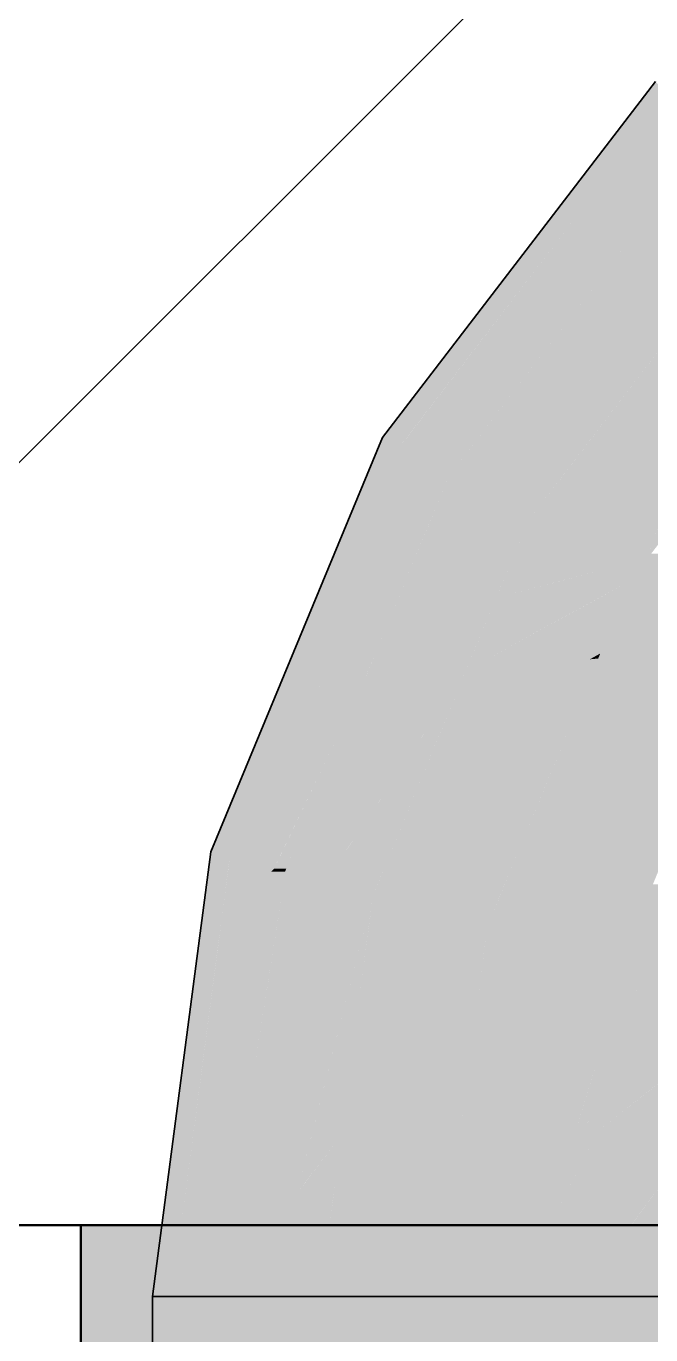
# Model space of a CAD drawing. Extents: x 0 to 756, y -25 to 420.
# Drawn here: x 333.757 to 334.629, y 228.512 to 230.339 of the extents above; entities that cross this region are included whole.
import ezdxf

# ---------------------------------------------------------------- set-up
doc = ezdxf.new("R2010")
doc.units = 0
doc.layers.get('0').update_dxf_attribs({"lineweight": 25})
doc.layers.get('DEFPOINTS').update_dxf_attribs({"lineweight": 25})
doc.layers.add('A_Innenwand', color=7, linetype='Continuous', lineweight=25)
doc.layers.add('WAND_HOLZ_NICHT_TRAGEND', color=7, linetype='Continuous', lineweight=13)
doc.layers.add('L_Fortluft', color=7, linetype='Continuous', lineweight=35, true_color=0x993300)
doc.layers.add('L_Fortluft-Shading', color=7, linetype='Continuous', lineweight=35, true_color=0x993300)

# ---------------------------------------------------------------- blocks, each defined once
blk = doc.blocks.new('Shading-A0T78OOXOY', base_point=(333.9329, 227.0065))
at = {"layer": 'L_Fortluft-Shading', "color": 28, "true_color": 0x561c00}
for points in [[(333.9602, 228.4681), (333.9329, 228.4681), (333.9602, 228.5649)], [(333.9329, 228.4681), (333.9602, 228.5649), (333.9329, 228.5649)]]:
    blk.add_solid(points, dxfattribs=at)
at = {"layer": 'L_Fortluft-Shading', "color": 26, "true_color": 0x692300}
for points in [[(333.9653, 228.472), (333.9602, 228.472), (334.0241, 228.5649)], [(333.9602, 228.472), (334.0241, 228.5649), (333.9602, 228.5649)], [(334.0401, 228.5296), (334.0017, 228.5296), (334.0401, 228.5649)], [(334.0017, 228.5296), (334.0401, 228.5649), (334.0241, 228.5649)], [(334.0401, 228.4681), (333.9602, 228.4681), (334.0401, 228.5296)], [(333.9653, 228.472), (334.0401, 228.5296), (334.0017, 228.5296)]]:
    blk.add_solid(points, dxfattribs=at)
at = {"layer": 'L_Fortluft-Shading', "color": 26, "true_color": 0x7a2800}
for points in [[(334.0401, 228.5296), (334.0981, 228.5649), (334.0401, 228.5649)], [(334.0401, 228.5296), (334.1672, 228.5649), (334.0981, 228.5649)], [(334.1643, 228.5296), (334.0401, 228.5296), (334.1672, 228.5649)], [(334.1672, 228.1424), (334.1319, 228.1424), (334.1672, 228.5649)], [(334.124, 228.0473), (334.0401, 228.0473), (334.1643, 228.5296)], [(334.0401, 228.0473), (334.1643, 228.5296), (334.0401, 228.5296)]]:
    blk.add_solid(points, dxfattribs=at)
at = {"layer": 'L_Fortluft-Shading', "color": 26, "true_color": 0x882d00}
for points in [[(334.2202, 228.4274), (334.3329, 228.5649), (334.1672, 228.5649)], [(334.2651, 228.3108), (334.1672, 228.3108), (334.1672, 228.5649)], [(334.3329, 228.4274), (334.2202, 228.4274), (334.3329, 228.5649)]]:
    blk.add_solid(points, dxfattribs=at)
at = {"layer": 'L_Fortluft-Shading', "color": 24, "true_color": 0x923000}
for points in [[(334.3329, 228.4274), (334.4361, 228.5649), (334.3329, 228.5649)], [(334.5259, 228.5006), (334.3879, 228.5006), (334.5259, 228.5649)], [(334.3879, 228.5006), (334.5259, 228.5649), (334.4361, 228.5649)]]:
    blk.add_solid(points, dxfattribs=at)
at = {"layer": 'L_Fortluft-Shading', "color": 24, "true_color": 0x973200}
for points in [[(334.5259, 228.5006), (334.5977, 228.5649), (334.5259, 228.5649)], [(334.5803, 228.5006), (334.5259, 228.5006), (334.5977, 228.5649)], [(334.5862, 228.3768), (334.5468, 228.3768), (334.6718, 228.5649)], [(334.5468, 228.3768), (334.6718, 228.5649), (334.5977, 228.5649)], [(334.5862, 228.3768), (334.7329, 228.5649), (334.6718, 228.5649)]]:
    blk.add_solid(points, dxfattribs=at)
blk = doc.blocks.new('Shading-A0T78OP1OY', base_point=(334.6686, 229.7224))
at = {"layer": 'L_Fortluft-Shading', "color": 28, "true_color": 0x561c00}
for points in [[(334.6552, 230.2427), (334.6211, 230.2427), (334.6359, 230.262)], [(334.2885, 229.765), (334.2545, 229.765), (334.6552, 230.2427)], [(334.2545, 229.765), (334.6552, 230.2427), (334.6211, 230.2427)], [(334.2781, 229.7513), (334.2488, 229.7513), (334.2545, 229.765)], [(334.2781, 229.7513), (334.2885, 229.765), (334.2545, 229.765)], [(334.1293, 229.3922), (334.1001, 229.3922), (334.2781, 229.7513)], [(334.1001, 229.3922), (334.2781, 229.7513), (334.2488, 229.7513)], [(334.0888, 229.3649), (334.1293, 229.3922), (334.1001, 229.3922)], [(334.118, 229.3649), (334.0888, 229.3649), (334.1293, 229.3922)], [(334.044, 229.1861), (334.0147, 229.1861), (334.118, 229.3649)], [(334.0147, 229.1861), (334.118, 229.3649), (334.0888, 229.3649)], [(334.041, 229.1791), (334.0138, 229.1791), (334.0147, 229.1861)], [(334.041, 229.1791), (334.044, 229.1861), (334.0147, 229.1861)], [(334.0292, 229.0889), (334.0019, 229.0889), (334.041, 229.1791)], [(334.0019, 229.0889), (334.041, 229.1791), (334.0138, 229.1791)], [(333.9978, 229.0575), (334.0292, 229.0889), (334.0019, 229.0889)], [(333.9978, 229.0575), (334.025, 229.0575), (334.0292, 229.0889)], [(333.9329, 228.5649), (333.9602, 228.5649), (333.9978, 229.0575)], [(333.9602, 228.5649), (333.9978, 229.0575), (334.025, 229.0575)]]:
    blk.add_solid(points, dxfattribs=at)
at = {"layer": 'L_Fortluft-Shading', "color": 26, "true_color": 0x692300}
for points in [[(334.7117, 230.1862), (334.6118, 230.1862), (334.6552, 230.2427)], [(334.3779, 229.7513), (334.2781, 229.7513), (334.7117, 230.1862)], [(334.2781, 229.7513), (334.7117, 230.1862), (334.6118, 230.1862)], [(334.3473, 229.7114), (334.2615, 229.7114), (334.2781, 229.7513)], [(334.3473, 229.7114), (334.3779, 229.7513), (334.2781, 229.7513)], [(334.2482, 229.4721), (334.1624, 229.4721), (334.3473, 229.7114)], [(334.1624, 229.4721), (334.3473, 229.7114), (334.2615, 229.7114)], [(334.1293, 229.3922), (334.2482, 229.4721), (334.1624, 229.4721)], [(334.2256, 229.4176), (334.1671, 229.4176), (334.2482, 229.4721)], [(334.128, 229.1818), (334.1121, 229.1818), (334.2256, 229.4176)], [(334.1293, 229.3922), (334.2256, 229.4176), (334.1671, 229.4176)], [(334.2134, 229.3922), (334.1293, 229.3922), (334.2256, 229.4176)], [(334.1107, 229.1791), (334.041, 229.1791), (334.2134, 229.3922)], [(334.041, 229.1791), (334.2134, 229.3922), (334.1293, 229.3922)], [(334.1028, 229.1625), (334.0389, 229.1625), (334.041, 229.1791)], [(334.1028, 229.1625), (334.1107, 229.1791), (334.041, 229.1791)], [(334.1028, 229.1625), (334.128, 229.1818), (334.1121, 229.1818)], [(334.1199, 229.1625), (334.1028, 229.1625), (334.128, 229.1818)], [(334.0292, 229.0889), (334.1028, 229.1625), (334.0389, 229.1625)], [(334.1139, 229.1255), (334.0657, 229.1255), (334.1182, 229.1584)], [(334.0657, 229.1255), (334.1182, 229.1584), (334.0986, 229.1584)], [(334.1182, 229.1584), (334.0986, 229.1584), (334.1028, 229.1625)], [(334.1182, 229.1584), (334.1199, 229.1625), (334.1028, 229.1625)], [(334.0434, 228.5901), (334.0281, 228.5901), (334.1139, 229.1255)], [(334.0292, 229.0889), (334.1139, 229.1255), (334.0657, 229.1255)], [(334.0292, 229.0889), (334.108, 229.0889), (334.1139, 229.1255)], [(333.9602, 228.5649), (334.0241, 228.5649), (334.0292, 229.0889)], [(334.0241, 228.5649), (334.0292, 229.0889), (334.108, 229.0889)], [(334.0241, 228.5649), (334.0434, 228.5901), (334.0281, 228.5901)], [(334.0241, 228.5649), (334.0401, 228.5649), (334.0434, 228.5901)]]:
    blk.add_solid(points, dxfattribs=at)
at = {"layer": 'L_Fortluft-Shading', "color": 26, "true_color": 0x7a2800}
for points in [[(334.5062, 229.7114), (334.3473, 229.7114), (334.8016, 230.0963)], [(334.3473, 229.7114), (334.8016, 230.0963), (334.6427, 230.0963)], [(334.4574, 229.6478), (334.321, 229.6478), (334.3473, 229.7114)], [(334.4574, 229.6478), (334.5062, 229.7114), (334.3473, 229.7114)], [(334.4373, 229.5993), (334.3009, 229.5993), (334.4574, 229.6478)], [(334.3009, 229.5993), (334.4574, 229.6478), (334.321, 229.6478)], [(334.2482, 229.4721), (334.4373, 229.5993), (334.3009, 229.5993)], [(334.3476, 229.5135), (334.3097, 229.5135), (334.4373, 229.5993)], [(334.4131, 229.5408), (334.3761, 229.5408), (334.4373, 229.5993)], [(334.3846, 229.4721), (334.2482, 229.4721), (334.4131, 229.5408)], [(334.3476, 229.5135), (334.4131, 229.5408), (334.3761, 229.5408)], [(334.2482, 229.4721), (334.3476, 229.5135), (334.3097, 229.5135)], [(334.3711, 229.4394), (334.2347, 229.4394), (334.3846, 229.4721)], [(334.2347, 229.4394), (334.3846, 229.4721), (334.2482, 229.4721)], [(334.2256, 229.4176), (334.3711, 229.4394), (334.2347, 229.4394)], [(334.3566, 229.4176), (334.2256, 229.4176), (334.3711, 229.4394)], [(334.3023, 229.2734), (334.2607, 229.2734), (334.3711, 229.4394)], [(334.2384, 229.2399), (334.152, 229.2399), (334.3566, 229.4176)], [(334.152, 229.2399), (334.3566, 229.4176), (334.2256, 229.4176)], [(334.2384, 229.2399), (334.3023, 229.2734), (334.2607, 229.2734)], [(334.2884, 229.2399), (334.2384, 229.2399), (334.3023, 229.2734)], [(334.128, 229.1818), (334.2384, 229.2399), (334.152, 229.2399)], [(334.1998, 229.1818), (334.128, 229.1818), (334.2384, 229.2399)], [(334.2579, 229.1662), (334.1895, 229.1662), (334.2884, 229.2399)], [(334.1895, 229.1662), (334.2884, 229.2399), (334.2384, 229.2399)], [(334.1842, 229.1584), (334.1182, 229.1584), (334.1998, 229.1818)], [(334.1182, 229.1584), (334.1998, 229.1818), (334.128, 229.1818)], [(334.1743, 229.1434), (334.1162, 229.1434), (334.1182, 229.1584)], [(334.1743, 229.1434), (334.1842, 229.1584), (334.1182, 229.1584)], [(334.1743, 229.1434), (334.2579, 229.1662), (334.1895, 229.1662)], [(334.2484, 229.1434), (334.1743, 229.1434), (334.2579, 229.1662)], [(334.1139, 229.1255), (334.1743, 229.1434), (334.1162, 229.1434)], [(334.1139, 229.1255), (334.241, 229.1255), (334.1743, 229.1434)], [(334.241, 229.1255), (334.2484, 229.1434), (334.1743, 229.1434)], [(334.1349, 228.7094), (334.0591, 228.7094), (334.241, 229.1255)], [(334.0591, 228.7094), (334.241, 229.1255), (334.1139, 229.1255)], [(334.1969, 228.7901), (334.1555, 228.7901), (334.241, 229.1255)], [(334.1349, 228.7094), (334.1969, 228.7901), (334.1555, 228.7901)], [(334.1881, 228.7237), (334.146, 228.7237), (334.1969, 228.7901)], [(334.1803, 228.6639), (334.1233, 228.6639), (334.1881, 228.7237)], [(334.1726, 228.7094), (334.1349, 228.7094), (334.1881, 228.7237)], [(334.1349, 228.7094), (334.1881, 228.7237), (334.146, 228.7237)], [(334.0434, 228.5901), (334.1349, 228.7094), (334.0591, 228.7094)], [(334.1233, 228.6639), (334.1, 228.6639), (334.1349, 228.7094)], [(334.1233, 228.6639), (334.1726, 228.7094), (334.1349, 228.7094)], [(334.0434, 228.5901), (334.1233, 228.6639), (334.1, 228.6639)], [(334.0434, 228.5901), (334.1045, 228.5901), (334.1233, 228.6639)], [(334.173, 228.6087), (334.1093, 228.6087), (334.1803, 228.6639)], [(334.1093, 228.6087), (334.1803, 228.6639), (334.1233, 228.6639)], [(334.0981, 228.5649), (334.173, 228.6087), (334.1093, 228.6087)], [(334.0981, 228.5649), (334.1672, 228.5649), (334.173, 228.6087)], [(334.0401, 228.5649), (334.0981, 228.5649), (334.0434, 228.5901)], [(334.0981, 228.5649), (334.0434, 228.5901), (334.1045, 228.5901)]]:
    blk.add_solid(points, dxfattribs=at)
at = {"layer": 'L_Fortluft-Shading', "color": 26, "true_color": 0x882d00}
for points in [[(334.6686, 229.7224), (334.5147, 229.7224), (334.8016, 230.0963)], [(334.5181, 229.6478), (334.4574, 229.6478), (334.6686, 229.7224)], [(334.4574, 229.6478), (334.6686, 229.7224), (334.5147, 229.7224)], [(334.6606, 229.6999), (334.6232, 229.6999), (334.6686, 229.7224)], [(334.5621, 229.6316), (334.4854, 229.6316), (334.6606, 229.6999)], [(334.4854, 229.6316), (334.6606, 229.6999), (334.6232, 229.6999)], [(334.6277, 229.6075), (334.5273, 229.6075), (334.6606, 229.6999)], [(334.6227, 229.5934), (334.7045, 229.6999), (334.6606, 229.6999)], [(334.4854, 229.6316), (334.4507, 229.6316), (334.4574, 229.6478)], [(334.4854, 229.6316), (334.5181, 229.6478), (334.4574, 229.6478)], [(334.4373, 229.5993), (334.4854, 229.6316), (334.4507, 229.6316)], [(334.5273, 229.6075), (334.4495, 229.6075), (334.4854, 229.6316)], [(334.5273, 229.6075), (334.5621, 229.6316), (334.4854, 229.6316)], [(334.4373, 229.5993), (334.5273, 229.6075), (334.4495, 229.6075)], [(334.5191, 229.5993), (334.4373, 229.5993), (334.5273, 229.6075)], [(334.5707, 229.5824), (334.5023, 229.5824), (334.5273, 229.6075)], [(334.5516, 229.5934), (334.6277, 229.6075), (334.5273, 229.6075)], [(334.6227, 229.5934), (334.5516, 229.5934), (334.6277, 229.6075)], [(334.478, 229.5579), (334.4202, 229.5579), (334.5191, 229.5993)], [(334.4202, 229.5579), (334.5191, 229.5993), (334.4373, 229.5993)], [(334.5707, 229.5824), (334.6227, 229.5934), (334.5516, 229.5934)], [(334.6143, 229.5824), (334.5707, 229.5824), (334.6227, 229.5934)], [(334.478, 229.5579), (334.5707, 229.5824), (334.5023, 229.5824)], [(334.6009, 229.5649), (334.5047, 229.5649), (334.5707, 229.5824)], [(334.6009, 229.5649), (334.6143, 229.5824), (334.5707, 229.5824)], [(334.5566, 229.5408), (334.4131, 229.5408), (334.6009, 229.5649)], [(334.4131, 229.5408), (334.6009, 229.5649), (334.5047, 229.5649)], [(334.4131, 229.5408), (334.478, 229.5579), (334.4202, 229.5579)], [(334.5587, 229.4632), (334.4147, 229.4632), (334.6009, 229.5649)], [(334.3711, 229.4394), (334.5566, 229.5408), (334.4131, 229.5408)], [(334.5441, 229.4551), (334.3998, 229.4551), (334.5587, 229.4632)], [(334.3998, 229.4551), (334.5587, 229.4632), (334.4147, 229.4632)], [(334.5558, 229.4562), (334.546, 229.4562), (334.5587, 229.4632)], [(334.5489, 229.4394), (334.3711, 229.4394), (334.5558, 229.4562)], [(334.3711, 229.4394), (334.5441, 229.4551), (334.3998, 229.4551)], [(334.5441, 229.4551), (334.5558, 229.4562), (334.546, 229.4562)], [(334.5135, 229.3539), (334.3357, 229.3539), (334.5489, 229.4394)], [(334.3357, 229.3539), (334.5489, 229.4394), (334.3711, 229.4394)], [(334.3023, 229.2734), (334.5135, 229.3539), (334.3357, 229.3539)], [(334.4801, 229.2734), (334.3023, 229.2734), (334.5135, 229.3539)], [(334.4533, 229.2087), (334.2755, 229.2087), (334.4801, 229.2734)], [(334.2755, 229.2087), (334.4801, 229.2734), (334.3023, 229.2734)], [(334.2579, 229.1662), (334.4533, 229.2087), (334.2755, 229.2087)], [(334.4357, 229.1662), (334.2579, 229.1662), (334.4533, 229.2087)], [(334.4188, 229.1255), (334.241, 229.1255), (334.4357, 229.1662)], [(334.241, 229.1255), (334.4357, 229.1662), (334.2579, 229.1662)], [(334.4011, 229.0826), (334.2354, 229.0826), (334.241, 229.1255)], [(334.4011, 229.0826), (334.4188, 229.1255), (334.241, 229.1255)], [(334.3867, 228.9734), (334.221, 228.9734), (334.4011, 229.0826)], [(334.221, 228.9734), (334.4011, 229.0826), (334.2354, 229.0826)], [(334.1969, 228.7901), (334.3867, 228.9734), (334.221, 228.9734)], [(334.3712, 228.8561), (334.2652, 228.8561), (334.3867, 228.9734)], [(334.3538, 228.7237), (334.1881, 228.7237), (334.3712, 228.8561)], [(334.28, 228.7901), (334.1969, 228.7901), (334.3712, 228.8561)], [(334.1969, 228.7901), (334.3712, 228.8561), (334.2652, 228.8561)], [(334.1881, 228.7237), (334.28, 228.7901), (334.1969, 228.7901)], [(334.3507, 228.7003), (334.1851, 228.7003), (334.3538, 228.7237)], [(334.1851, 228.7003), (334.3538, 228.7237), (334.1881, 228.7237)], [(334.173, 228.6087), (334.3507, 228.7003), (334.1851, 228.7003)], [(334.173, 228.6087), (334.3387, 228.6087), (334.3507, 228.7003)], [(334.1672, 228.5649), (334.3329, 228.5649), (334.173, 228.6087)], [(334.3329, 228.5649), (334.173, 228.6087), (334.3387, 228.6087)]]:
    blk.add_solid(points, dxfattribs=at)
at = {"layer": 'L_Fortluft-Shading', "color": 24, "true_color": 0x933100}
for points in [[(334.831, 229.5934), (334.6227, 229.5934), (334.8893, 229.6265)], [(334.781, 229.5649), (334.6009, 229.5649), (334.831, 229.5934)], [(334.6009, 229.5649), (334.831, 229.5934), (334.6227, 229.5934)], [(334.6227, 229.5934), (334.696, 229.6025), (334.6297, 229.6025)], [(334.6902, 229.5134), (334.5795, 229.5134), (334.6009, 229.5649)], [(334.6902, 229.5134), (334.781, 229.5649), (334.6009, 229.5649)], [(334.5587, 229.4632), (334.6902, 229.5134), (334.5795, 229.5134)], [(334.768, 229.4685), (334.5725, 229.4685), (334.6902, 229.5134)], [(334.5558, 229.4562), (334.7672, 229.4667), (334.737, 229.4667)], [(334.7629, 229.4562), (334.5558, 229.4562), (334.7672, 229.4667)], [(334.5558, 229.4562), (334.6778, 229.4632), (334.5587, 229.4632)], [(334.6778, 229.4632), (334.5587, 229.4632), (334.768, 229.4685)], [(334.5587, 229.4632), (334.768, 229.4685), (334.5725, 229.4685)], [(334.7469, 229.4177), (334.5399, 229.4177), (334.7629, 229.4562)], [(334.5399, 229.4177), (334.7629, 229.4562), (334.5558, 229.4562)], [(334.5135, 229.3539), (334.7469, 229.4177), (334.5399, 229.4177)], [(334.7205, 229.3539), (334.5135, 229.3539), (334.7469, 229.4177)], [(334.6769, 229.2487), (334.4699, 229.2487), (334.7205, 229.3539)], [(334.4699, 229.2487), (334.7205, 229.3539), (334.5135, 229.3539)], [(334.4533, 229.2087), (334.6769, 229.2487), (334.4699, 229.2487)], [(334.6404, 229.2087), (334.4533, 229.2087), (334.6769, 229.2487)], [(334.6323, 229.141), (334.5785, 229.141), (334.6769, 229.2487)], [(334.5252, 229.0826), (334.4011, 229.0826), (334.6404, 229.2087)], [(334.4011, 229.0826), (334.6404, 229.2087), (334.4533, 229.2087)], [(334.5008, 229.0559), (334.6323, 229.141), (334.5785, 229.141)], [(334.5971, 229.0559), (334.5008, 229.0559), (334.6323, 229.141)], [(334.5008, 229.0559), (334.3976, 229.0559), (334.4011, 229.0826)], [(334.5008, 229.0559), (334.5252, 229.0826), (334.4011, 229.0826)], [(334.3867, 228.9734), (334.5008, 229.0559), (334.3976, 229.0559)], [(334.5875, 229.0327), (334.4686, 229.0327), (334.5008, 229.0559)], [(334.5875, 229.0327), (334.5971, 229.0559), (334.5008, 229.0559)], [(334.5803, 228.9782), (334.3933, 228.9782), (334.5875, 229.0327)], [(334.3933, 228.9782), (334.5875, 229.0327), (334.4686, 229.0327)], [(334.5427, 228.8561), (334.3712, 228.8561), (334.5803, 228.9782)], [(334.3712, 228.8561), (334.5722, 228.9734), (334.3867, 228.9734)], [(334.5722, 228.9734), (334.3867, 228.9734), (334.5803, 228.9782)], [(334.3867, 228.9734), (334.5803, 228.9782), (334.3933, 228.9782)], [(334.5615, 228.8355), (334.5364, 228.8355), (334.5803, 228.9782)], [(334.519, 228.7792), (334.3611, 228.7792), (334.5427, 228.8561)], [(334.3611, 228.7792), (334.5427, 228.8561), (334.3712, 228.8561)], [(334.519, 228.7792), (334.5615, 228.8355), (334.5364, 228.8355)], [(334.5564, 228.7968), (334.5323, 228.7968), (334.5615, 228.8355)], [(334.3507, 228.7003), (334.5063, 228.7003), (334.5564, 228.7968)], [(334.5412, 228.6812), (334.4964, 228.6812), (334.5564, 228.7968)], [(334.519, 228.7792), (334.5564, 228.7968), (334.5323, 228.7968)], [(334.3507, 228.7003), (334.519, 228.7792), (334.3611, 228.7792)], [(334.3329, 228.5649), (334.4361, 228.5649), (334.3507, 228.7003)], [(334.4361, 228.5649), (334.3507, 228.7003), (334.5063, 228.7003)], [(334.4361, 228.5649), (334.5412, 228.6812), (334.4964, 228.6812)], [(334.4361, 228.5649), (334.5259, 228.5649), (334.5412, 228.6812)]]:
    blk.add_solid(points, dxfattribs=at)
at = {"layer": 'L_Fortluft-Shading', "color": 24, "true_color": 0x983200}
for points in [[(334.6745, 229.0327), (334.5875, 229.0327), (334.8798, 229.248)], [(334.5875, 229.0327), (334.8798, 229.248), (334.8645, 229.248)], [(334.5875, 229.0327), (334.7268, 229.141), (334.6323, 229.141)], [(334.6568, 229.0141), (334.585, 229.0141), (334.5875, 229.0327)], [(334.6568, 229.0141), (334.6745, 229.0327), (334.5875, 229.0327)], [(334.5803, 228.9782), (334.6568, 229.0141), (334.585, 229.0141)], [(334.7285, 228.9949), (334.6159, 228.9949), (334.6568, 229.0141)], [(334.711, 228.9782), (334.5803, 228.9782), (334.7285, 228.9949)], [(334.5803, 228.9782), (334.7285, 228.9949), (334.6159, 228.9949)], [(334.6054, 228.8355), (334.5615, 228.8355), (334.7874, 228.9791)], [(334.5615, 228.8355), (334.7874, 228.9791), (334.7119, 228.9791)], [(334.5615, 228.8355), (334.711, 228.9782), (334.5803, 228.9782)], [(334.5564, 228.7968), (334.7759, 228.8915), (334.6765, 228.8915)], [(334.6727, 228.7968), (334.5564, 228.7968), (334.7717, 228.8839)], [(334.5564, 228.7968), (334.7717, 228.8839), (334.7581, 228.8839)], [(334.6139, 228.6812), (334.5412, 228.6812), (334.7589, 228.8726)], [(334.5259, 228.5649), (334.5977, 228.5649), (334.7408, 228.8486)], [(334.5977, 228.5649), (334.7408, 228.8486), (334.7525, 228.8486)], [(334.5564, 228.7968), (334.6054, 228.8355), (334.5615, 228.8355)], [(334.5412, 228.6812), (334.6727, 228.7968), (334.5564, 228.7968)], [(334.5259, 228.5649), (334.6139, 228.6812), (334.5412, 228.6812)], [(334.5977, 228.5649), (334.6718, 228.5649), (334.7386, 228.6816)], [(334.5977, 228.5649), (334.699, 228.6488), (334.6435, 228.6488)]]:
    blk.add_solid(points, dxfattribs=at)
blk = doc.blocks.new('Referenz-A0T78OQ1OY')
at = {"layer": 'DEFPOINTS', "color": 0, "linetype": 'Continuous', "lineweight": -2, "ltscale": 0.25}
blk.add_line((333.8329, 228.6649), (333.8329, 228.6649), dxfattribs=at)
blk.add_line((333.8329, 228.6649), (333.8329, 228.6649), dxfattribs=at)
at = {"layer": 'WAND_HOLZ_NICHT_TRAGEND', "color": 0, "lineweight": 50}
for p, q in [((295.4792, 228.6649), (387.2792, 228.6649)), ((387.2792, 228.6649), (295.4792, 228.6649)), ((337.8329, 228.6649), (333.8329, 228.6649)), ((333.8329, 228.6649), (333.8329, 208.6309)), ((333.8329, 228.6649), (337.8329, 228.6649)), ((333.8329, 208.6309), (333.8329, 228.6649)), ((333.8329, 228.6649), (333.8329, 228.6649))]:
    blk.add_line(p, q, dxfattribs=at)
at = {"layer": 'WAND_HOLZ_NICHT_TRAGEND', "color": 0, "lineweight": 18}
for points in [[(333.8329, 208.6309), (337.8329, 208.6309), (333.8329, 228.6649)], [(337.8329, 208.6309), (337.8329, 228.6649), (333.8329, 228.6649)]]:
    blk.add_solid(points, dxfattribs=at)
blk = doc.blocks.new('Wand-A0T78OTBOY', base_point=(296.2792, 228.6649))
at = {"color": 0, "lineweight": -2}
blk.add_line((332.6816, 228.6649), (335.8816, 231.8649), dxfattribs=at)
at = {"color": 0, "linetype": 'ByBlock', "lineweight": -2, "ltscale": 0.25}
blk.add_line((296.2792, 228.6649), (387.2792, 228.6649), dxfattribs=at)
blk = doc.blocks.new('Bogen-A0T78OU5OY', base_point=(333.9329, 226.1649))
at = {"color": 0, "linetype": 'ByBlock', "lineweight": -2, "ltscale": 0.35}
for p, q in [((333.9602, 228.5649), (333.9329, 228.5649)), ((333.9329, 228.1508), (333.9329, 228.5649)), ((334.0401, 228.5649), (333.9602, 228.5649)), ((334.1672, 228.5649), (334.0401, 228.5649)), ((334.3329, 228.5649), (334.1672, 228.5649)), ((334.5259, 228.5649), (334.3329, 228.5649)), ((334.7329, 228.5649), (334.5259, 228.5649))]:
    blk.add_line(p, q, dxfattribs=at)
blk = doc.blocks.new('Bogen-A0T78OU7OY', base_point=(333.9329, 228.5649))
at = {"color": 0, "linetype": 'ByBlock', "lineweight": -2, "ltscale": 0.35}
for p, q in [((334.2545, 229.7649), (334.6359, 230.262)), ((334.0147, 229.1861), (334.2545, 229.7649)), ((333.9329, 228.5649), (334.0147, 229.1861)), ((333.9329, 228.5649), (333.9602, 228.5649)), ((333.9602, 228.5649), (334.0401, 228.5649)), ((334.0401, 228.5649), (334.1672, 228.5649)), ((334.1672, 228.5649), (334.3329, 228.5649)), ((334.3329, 228.5649), (334.5259, 228.5649)), ((334.5259, 228.5649), (334.7329, 228.5649))]:
    blk.add_line(p, q, dxfattribs=at)

msp = doc.modelspace()

# ---------------------------------------------------------------- block references
at = {"color": 8, "lineweight": 25, "ltscale": 0.25, "true_color": 0x808080}
msp.add_blockref('Referenz-A0T78OQ1OY', (0, 0), dxfattribs=at)
at = {"layer": 'A_Innenwand', "ltscale": 0.25}
msp.add_blockref('Wand-A0T78OTBOY', (296.2792, 228.6649), dxfattribs=at)
at = {"layer": 'L_Fortluft'}
for name, p in [('Shading-A0T78OP1OY', (334.6686, 229.7224)), ('Shading-A0T78OOXOY', (333.9329, 227.0065))]:
    msp.add_blockref(name, p, dxfattribs=at)
at = {"layer": 'L_Fortluft', "ltscale": 0.35}
for name, p in [('Bogen-A0T78OU7OY', (333.9329, 228.5649)), ('Bogen-A0T78OU5OY', (333.9329, 226.1649))]:
    msp.add_blockref(name, p, dxfattribs=at)

doc.saveas('drawing.dxf')
